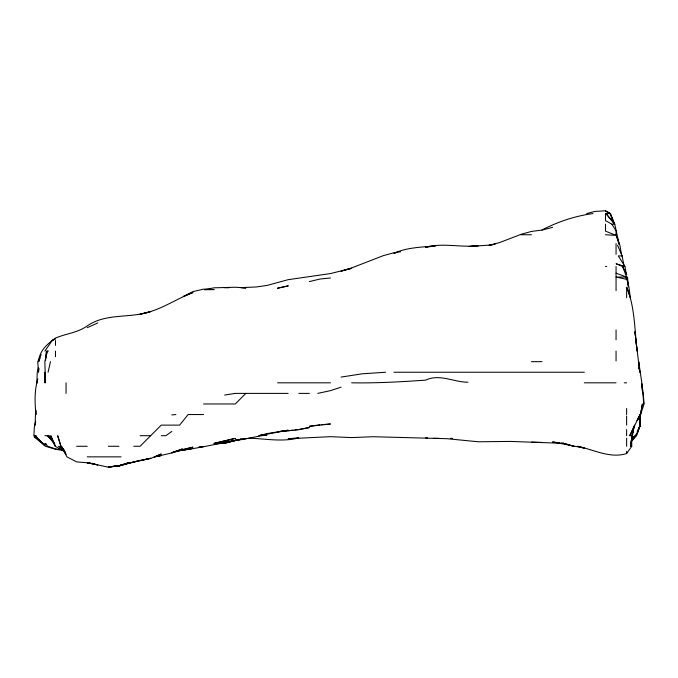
<?xml version="1.0" encoding="UTF-8"?>
<svg xmlns="http://www.w3.org/2000/svg" width="678" height="678" viewBox="0 0 678 678"><rect width="100%" height="100%" fill="white"/><g stroke="black" fill="none" stroke-linecap="round" stroke-linejoin="round"><path stroke-width="1.02" d="M640.498 425.123L639.829 425.123L639.99 414.546L640.498 425.123L637.201 432.064L640.396 425.123L637.201 433.53L635.506 435.7L631.955 437.607L635.354 435.7L636.744 433.53M639.829 425.123L640.024 414.546L637.201 420.453L640.54 414.546L644.1 403.969L643.185 393.393L643.6 403.969L643.286 393.393L641.752 383.782M45.095 377.527L44.934 382.816L45.062 372.239L45.519 382.816L44.85 361.662L47.172 351.085L48.452 351.085M36.841 382.816L37.256 372.239L38.4 367.434M33.9 435.7L34.324 427.208L35.671 421.275M46.129 357.433L46.451 351.085L45.545 360.704M35.587 410.317L35.112 425.123L35.654 422.241M37.807 378.968C34.4 390.308 34.705 402.817 35.993 414.546L35.968 410.317M39.002 368.391L38.553 372.239L37.722 361.662L41.214 354.611M631.684 436.759L631.76 446.277L630.447 446.277L631.116 440.514M46.079 357.815L47.172 351.085M632.464 435.7L634.04 426.089L631.904 435.7L634.642 425.123L629.752 435.7L632.464 435.7L630.447 446.277M640.54 414.546L642.397 403.969L640.515 414.546L637.201 420.453M48.062 372.239L50.469 361.662M640.159 425.123L636.617 435.7L631.625 440.988M637.201 432.801L640.049 425.123M40.231 357.815L38.671 361.662C39.146 350.848 47.426 343.958 55.477 338.042C65.961 333.669 77.767 332.686 87.208 325.94C105.904 312.846 129.939 318.584 150.669 311.549L140.092 314.117C159.389 311.033 175.212 299.337 192.976 292.515L183.365 296.54M640.024 414.546L629.752 435.7M44.901 351.085L52.206 340.509L55.477 338.72L52.198 340.509M559.325 442.827L552.587 441.937L584.317 448.107L577.461 446.277C593.614 449.556 610.03 458.811 626.625 453.565L631.76 446.277M631.489 441.395L634.439 437.327M631.769 440.234L633.693 437.971M245.86 393.393L235.283 403.969L203.553 403.969M171.822 431.437L165.805 435.7L161.245 435.7M183.28 296.498L192.976 291.599L203.553 289.125L214.129 289.582L204.612 289.752M542.01 229.969C557.969 221.74 575.054 215.968 592.894 213.587M87.208 327.694L97.785 322.906M519.958 234.741L499.703 242.538L489.126 245.317L494.898 244.25M341.051 387.163L330.474 390.647L317.711 393.393M241.054 439.039L224.706 443.141L241.054 439.115M128.557 463.294L118.938 466.15L111.251 466.667M520.865 234.376L531.442 231.427L542.01 230.088L552.587 227.35M586.623 213.587L594.903 211.434L605.479 210.79L610.115 213.587L614.649 224.164L605.988 213.587L610.514 213.587L614.438 224.164L610.115 213.587L605.479 210.79M267.013 433.598L258.852 435.7L288.167 430.208L267.979 433.428M127.591 463.498L118.938 465.71L108.361 467.21L87.208 462.625L97.785 464.871L87.208 462.794L76.631 461.879L66.91 456.853L61.452 446.277L66.054 454.404L60.85 446.277L57.681 435.7L61.02 446.277L62.91 448.412M309.321 281.607L319.897 279.048L330.474 277.98M172.788 452.226L182.399 449.929L177.594 450.819M182.399 449.556L192.976 447.141L171.822 452.768L182.399 448.929L171.822 452.98L154.66 456.853L161.245 453.989L150.669 458.464L129.515 463.006L140.092 460.404L118.938 465.71L108.361 466.981L118.938 465.896L129.515 462.421L118.938 465.71L111.251 466.549M395.859 252.886L393.935 253.267C406.961 247.428 421.326 247.199 435.284 245.885M204.519 289.591L214.129 287.819L235.283 287.235L245.86 287.981L241.105 287.625L256.437 286.964L267.013 285.438L288.167 279.683L330.474 273.565L351.628 268.327L341.051 271.166L351.628 267.937L383.358 255.64L393.935 252.767L400.673 251.741M341.051 377.078L362.205 373.815L385.528 372.239M299.71 429.216L309.321 427.564L298.744 429.742L277.59 431.666L287.209 430.894M494.898 244.173L489.126 245.139L468.939 246.495M319.897 424.792L309.321 426.326L330.474 423.979L321.821 424.64M224.706 395.062L235.283 393.393L288.167 393.393M174.704 451.463L192.976 448.378L182.399 450.234C203.663 447.327 224.63 442.081 245.86 438.539L217.019 443.488M435.284 245.936L425.665 247.267C443.073 242.521 460.964 247.817 478.549 245.648L469.896 246.428M288.167 430.818L292.972 430.166M294.896 429.903L297.786 429.513M171.822 414.936L175.89 414.546M439.132 438.319L433.361 438.327M224.172 287.625L229.122 287.625L224.706 287.591M214.129 443.912L224.706 443.234L238.173 439.751L235.283 440.395C246.021 439.437 256.343 436.098 267.013 435.022L260.674 435.157M605.479 213.587L605.479 220.613L611.87 224.164L614.743 224.164L619.175 244.36M520.865 234.741L531.442 234.741M623.989 265.513L622.082 255.894L618.268 255.894L624.93 266.471L626.438 274.726M605.479 266.471L606.759 266.471M635.617 338.585L637.117 351.085C634.574 329.847 634.964 307.787 626.921 287.625L630.43 298.201L628.998 287.625L626.625 277.048L616.056 277.048L626.625 279.361L625.328 277.048M531.442 361.662L542.01 361.662M393.935 372.239L584.317 372.239M36.358 382.816L37.366 382.816M277.59 382.816L330.474 382.816M351.628 382.816C376.349 383.24 401.054 381.85 425.665 380.121C439.793 373.51 453.701 382.206 467.973 382.223M584.317 382.816L616.056 382.816M624.252 382.816L626.625 382.816M298.862 393.393L309.321 393.393M203.553 414.546L188.137 414.546L179.628 425.123L161.245 425.123L140.092 446.277L133.769 446.277M36.341 435.7L34.324 435.7L34.324 437.09L44.901 445.641L44.901 444.861M44.901 435.7L48.892 435.7L51.884 439.666M140.092 435.7L150.669 435.7M76.631 446.277L87.208 446.277M108.361 446.277L118.938 446.277M87.208 456.853L121.057 456.853M605.479 234.741L616.056 235.393L605.479 231.147L605.479 224.164M425.665 437.81L427.589 437.937M62.207 449.446L55.477 448.972L47.706 446.277L44.901 443.37L46.706 444.336M248.75 438.158C265.403 438.7 282.302 442.192 298.744 437.912L288.167 438.742L330.474 436.674L351.628 437.59L372.781 436.717L446.819 438.691L478.549 441.793L510.28 441.42L563.164 443.336L561.24 443.081M450.667 438.293L452.59 438.463M90.089 463.15L87.208 462.718L90.089 463.218M92.013 463.413L93.937 463.616M64.13 450.65L55.477 449.26L45.536 446.277M616.056 273.2L626.625 277.048L628.353 286.667M605.479 211.129L610.514 213.587M65.173 451.692L55.223 446.277L50.765 435.7L55.477 446.277L48.892 435.7M62.808 448.912L58.74 446.277L64.427 450.412M34.324 436.344L35.951 437.649M38.392 439.615L40.019 440.929M41.646 442.234L44.087 444.2M63.757 449.599L59.927 446.277L63.757 449.836M50.367 438.352L47.452 435.7L54.808 443.7M41.358 441.988L34.976 435.7L44.901 445.929M605.988 213.587L614.743 224.164M611.87 224.164L616.056 230.817L616.056 234.741L619.048 244.36M626.625 274.107L622.582 266.471L616.056 263.742L624.93 266.471L622.582 266.471L626.625 277.048M617.573 245.317L622.082 255.894M616.056 234.741L619.904 245.317L621.785 255.894M634.939 331.856L635.405 335.703M635.642 337.627L639.778 372.239L638.718 361.662L641.82 382.816L642.651 393.393L641.693 383.782M634.905 331.856L635.311 335.703M627.489 277.048L628.43 286.667M639.727 420.318L639.99 423.199M639.659 420.318L639.888 423.199M626.625 287.625L626.625 297.693M626.625 408.487L626.625 414.546M626.625 416.038L626.625 425.123M626.625 429.589L626.625 435.7M626.625 438.191L626.625 446.277M626.625 451.345L626.625 453.565M616.056 243.597L616.056 254.36M616.056 266.471L616.056 290.616M616.056 329.932L616.056 339.805M616.056 351.085L616.056 360.95M66.054 382.816L66.054 393.393M55.477 340.509L55.477 345.466M55.477 351.085L55.477 356.687M235.283 438.369L214.129 443.361L235.283 438.369M288.167 285.887L277.59 288.209L288.167 285.887M150.669 458.252L140.092 460.548L150.669 458.252M161.245 455.531L154.203 456.853L161.245 455.582M203.553 446.539L198.747 447.234L203.553 446.573M542.01 442.463L531.442 442.31L542.01 442.463M573.741 446.277L563.164 443.192L573.741 446.277M639.329 369.357L639.015 367.434L639.354 369.357"/></g></svg>
